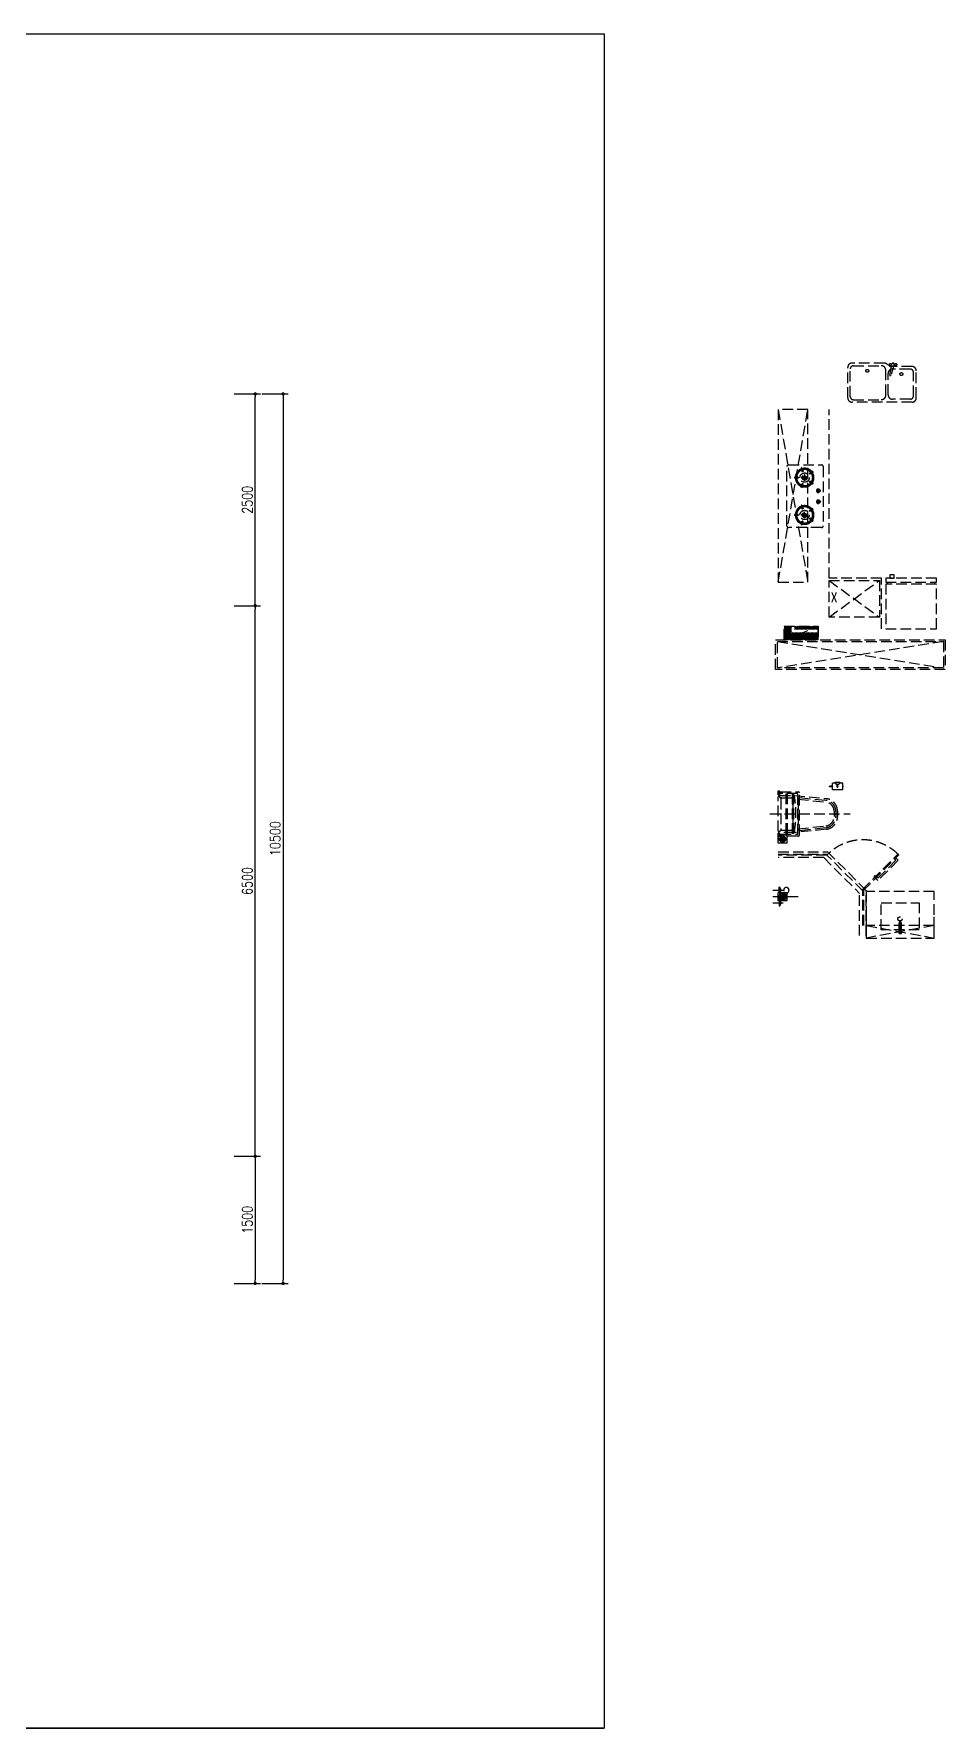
# Model space of a CAD drawing. Header units: inches. Extents: x -2597087 to 134135, y -662679 to 20000.
# Drawn here: x 18720 to 29475, y 0 to 20000 of the extents above; entities that cross this region are included whole.
import ezdxf

# ---------------------------------------------------------------- set-up
doc = ezdxf.new("R2010")
doc.units = ezdxf.units.IN
doc.header["$LTSCALE"] = 100
doc.header["$MEASUREMENT"] = 0
doc.linetypes.add('$0$DASH', pattern=[0.35, 0.25, -0.1])
doc.linetypes.add('CENTER', pattern=[50.8, 31.75, -6.35, 6.35, -6.35])
doc.layers.get('0').update_dxf_attribs({"linetype": 'CONTINUOUS'})
doc.layers.get('Defpoints').update_dxf_attribs({"linetype": 'CONTINUOUS'})
doc.layers.add('-04给水图层', color=142, linetype='CENTER')
doc.layers.add('AXIS', color=3, linetype='CONTINUOUS')
doc.styles.add('_HZTXT', font='', dxfattribs={"width": 0.8})
doc.styles.get("Standard").update_dxf_attribs({"font": 'txt.shx', "width": 0.8, "bigfont": 'GBCBIG.shx'})
doc.styles.get('_HZTXT').set_extended_font_data('SimSun')
doc.dimstyles.new('50', dxfattribs={"dimscale": 50, "dimtxt": 2.4, "dimasz": 0.8, "dimexe": 1.25, "dimexo": 0.6, "dimgap": 0.65, "dimtad": 1, "dimdec": 0, "dimdsep": 46, "dimtxsty": 'Standard', "dimblk1": 'DOT', "dimblk2": 'DOT', "dimsah": 1, "dimcen": 2.5, "dimclrd": 3, "dimclre": 3, "dimclrt": 3, "dimadec": 0, "dimazin": 0, "dimtfac": 1, "dimtdec": 0, "dimtix": 1, "dimtmove": 2, "dimatfit": 0, "dimldrblk": 'DOT', "dimfxl": 5, "dimfxlon": 1, "dimarcsym": 0})

# ---------------------------------------------------------------- blocks, each defined once
blk = doc.blocks.new('_Dot')
at = {"color": 0, "linetype": 'ByBlock', "lineweight": -2}
blk.add_line((-0.5, 0), (-1, 0), dxfattribs=at)
at = {"color": 0, "linetype": 'ByBlock', "const_width": 0.5}
blk.add_lwpolyline([(-0.25, 0, 1), (0.25, 0, 1)], format="xyb", close=True, dxfattribs=at)
blk = doc.blocks.new('*D43')
at = {"layer": 'AXIS', "color": 3, "lineweight": -2, "transparency": 16777216}
for p, q in [((21082, 6750), (21394, 6750)), ((21332, 6710), (21332, 5290)), ((21082, 5250), (21394, 5250))]:
    blk.add_line(p, q, dxfattribs=at)
at = {"layer": 'Defpoints', "color": 0, "transparency": 16777216}
for p in [(21018, 6750), (21018, 5250), (21332, 5250)]:
    blk.add_point(p, dxfattribs=at)
at = {"layer": 'AXIS', "color": 3, "lineweight": -2, "transparency": 16777216, "xscale": 40, "yscale": 40, "zscale": 40}
for p, rotation in [((21332, 6750), 90), ((21332, 5250), 270)]:
    blk.add_blockref('_Dot', p, dxfattribs=dict(at, rotation=rotation))
at = {"layer": 'AXIS', "color": 3, "transparency": 16777216, "insert": (21239, 6000), "char_height": 120, "attachment_point": 5, "rotation": 90}
blk.add_mtext('1500', dxfattribs=at)
blk = doc.blocks.new('*D35')
at = {"layer": 'AXIS', "color": 3, "lineweight": -2, "transparency": 16777216}
for p, q in [((21082, 13250), (21394, 13250)), ((21332, 6790), (21332, 13210)), ((21082, 6750), (21394, 6750))]:
    blk.add_line(p, q, dxfattribs=at)
at = {"layer": 'Defpoints', "color": 0, "transparency": 16777216}
for p in [(21018, 13250), (21332, 13250), (21018, 6750)]:
    blk.add_point(p, dxfattribs=at)
at = {"layer": 'AXIS', "color": 3, "lineweight": -2, "transparency": 16777216, "xscale": 40, "yscale": 40, "zscale": 40}
for p, rotation in [((21332, 13250), 90), ((21332, 6750), 270)]:
    blk.add_blockref('_Dot', p, dxfattribs=dict(at, rotation=rotation))
at = {"layer": 'AXIS', "color": 3, "transparency": 16777216, "insert": (21239, 10000), "char_height": 120, "attachment_point": 5, "rotation": 90}
blk.add_mtext('6500', dxfattribs=at)
blk = doc.blocks.new('*D36')
at = {"layer": 'AXIS', "color": 3, "lineweight": -2, "transparency": 16777216}
for p, q in [((21082, 15750), (21394, 15750)), ((21332, 13290), (21332, 15710)), ((21082, 13250), (21394, 13250))]:
    blk.add_line(p, q, dxfattribs=at)
at = {"layer": 'Defpoints', "color": 0, "transparency": 16777216}
for p in [(21018, 15750), (21332, 15750), (21018, 13250)]:
    blk.add_point(p, dxfattribs=at)
at = {"layer": 'AXIS', "color": 3, "lineweight": -2, "transparency": 16777216, "xscale": 40, "yscale": 40, "zscale": 40}
for p, rotation in [((21332, 15750), 90), ((21332, 13250), 270)]:
    blk.add_blockref('_Dot', p, dxfattribs=dict(at, rotation=rotation))
at = {"layer": 'AXIS', "color": 3, "transparency": 16777216, "insert": (21239, 14500), "char_height": 120, "attachment_point": 5, "rotation": 90}
blk.add_mtext('2500', dxfattribs=at)
blk = doc.blocks.new('*D48')
at = {"layer": 'AXIS', "color": 3, "lineweight": -2, "transparency": 16777216}
for p, q in [((21411, 15750), (21723, 15750)), ((21661, 15710), (21661, 5290)), ((21411, 5250), (21723, 5250))]:
    blk.add_line(p, q, dxfattribs=at)
at = {"layer": 'Defpoints', "color": 0, "transparency": 16777216}
for p in [(21018, 15750), (21018, 5250), (21661, 5250)]:
    blk.add_point(p, dxfattribs=at)
at = {"layer": 'AXIS', "color": 3, "lineweight": -2, "transparency": 16777216, "xscale": 40, "yscale": 40, "zscale": 40}
for p, rotation in [((21661, 15750), 90), ((21661, 5250), 270)]:
    blk.add_blockref('_Dot', p, dxfattribs=dict(at, rotation=rotation))
at = {"layer": 'AXIS', "color": 3, "transparency": 16777216, "insert": (21568, 10500), "char_height": 120, "attachment_point": 5, "rotation": 90}
blk.add_mtext('10500', dxfattribs=at)
blk = doc.blocks.new('h54h5h56j56')
at = {"layer": '-04给水图层', "color": 8, "linetype": '$0$DASH', "ltscale": 5}
for p, q in [((28325, 15703, 0), (28325, 16063, 0)), ((28355, 15720, 0), (28355, 16045, 0)), ((28758, 16113, 0), (28375, 16113, 0)), ((28391, 16083, 0), (28722, 16083, 0)), ((28775, 15736, 0), (28775, 16029, 0)), ((28814, 16084, 0), (28788, 16103, 0)), ((28821, 15971, 0), (28847, 16105, 0)), ((28875, 16100, 0), (28834, 15971, 0)), ((29085, 16073, 0), (28844, 16073, 0)), ((29063, 16043, 0), (28855, 16043, 0)), ((29102, 15725, 0), (29102, 16006, 0)), ((29135, 15703, 0), (29135, 16023, 0)), ((28802, 15741, 0), (28802, 15990, 0)), ((29085, 15653, 0), (28375, 15653, 0)), ((28391, 15682, 0), (28722, 15682, 0)), ((29066, 15687, 0), (28855, 15687, 0)), ((27855, 15566), (27505, 15566)), ((27505, 15566), (27505, 13526)), ((27505, 13526), (27855, 15566)), ((27505, 15566), (27855, 13526)), ((27855, 13526), (27855, 15566)), ((28105, 13576), (28105, 15566)), ((27607, 14192), (27607, 14892)), ((27627, 14912), (28017, 14912)), ((27776, 14875), (27789, 14832)), ((27785, 14878), (27799, 14835)), ((27817, 14801), (27817, 14724)), ((27911, 14836), (27875, 14809)), ((27917, 14827), (27881, 14801)), ((28037, 14892), (28037, 14192)), ((27742, 14767), (27697, 14767)), ((27742, 14757), (27697, 14757)), ((27774, 14650), (27788, 14692)), ((27777, 14762), (27856, 14762)), ((27784, 14646), (27798, 14689)), ((27910, 14686), (27874, 14713)), ((27916, 14694), (27880, 14721)), ((28005, 14612), (27970, 14612)), ((27970, 14612), (27970, 14602)), ((27970, 14602), (28005, 14602)), ((27977, 14602), (27977, 14612)), ((28005, 14602), (28005, 14612)), ((27774, 14434), (27788, 14391)), ((27784, 14437), (27798, 14394)), ((28005, 14482), (27970, 14482)), ((27970, 14482), (27970, 14472)), ((27970, 14472), (28005, 14472)), ((27977, 14472), (27977, 14482)), ((28005, 14472), (28005, 14482)), ((27742, 14326), (27697, 14326)), ((27742, 14316), (27697, 14316)), ((27776, 14208), (27789, 14252)), ((27777, 14321), (27856, 14321)), ((27785, 14205), (27799, 14249)), ((27817, 14282), (27817, 14359)), ((27910, 14397), (27874, 14370)), ((27911, 14248), (27875, 14274)), ((27916, 14389), (27880, 14362)), ((27917, 14256), (27881, 14282)), ((28017, 14172), (27627, 14172)), ((28874, 13616), (28824, 13616)), ((28824, 13616), (28824, 13576)), ((28874, 13576), (28874, 13616)), ((27505, 13526), (27855, 13526)), ((28725, 13576), (28105, 13576)), ((28105, 13548), (28700, 13548)), ((28105, 13115), (28105, 13548)), ((28105, 13548), (28700, 13115)), ((28105, 13115), (28700, 13548)), ((28700, 13548), (28700, 13115)), ((28725, 12976), (28725, 13576)), ((29374, 13576), (28774, 13576)), ((28774, 13576), (28774, 13526)), ((28774, 13526), (29374, 13526)), ((29374, 13506), (28774, 13506)), ((28774, 13506), (28774, 12976)), ((28794, 13506), (28794, 13526)), ((28824, 13576), (28874, 13576)), ((29354, 13506), (29354, 13526)), ((29374, 13526), (29374, 13576)), ((29374, 12976), (29374, 13506)), ((27575, 13004), (27578, 13007)), ((27575, 12988), (27594, 13007)), ((27575, 12972), (27610, 13007)), ((27575, 12957), (27625, 13007)), ((27575, 12941), (27641, 13007)), ((27575, 12925), (27657, 13007)), ((27575, 12909), (27673, 13007)), ((27575, 12894), (27688, 13007)), ((27575, 12878), (27704, 13007)), ((27575, 12862), (27720, 13007)), ((27575, 12846), (27736, 13007)), ((27575, 13007), (27976, 13007)), ((27575, 12846), (27575, 13007)), ((27575, 12846), (27976, 13007)), ((27591, 12846), (27751, 13007)), ((27607, 12846), (27767, 13007)), ((27623, 12846), (27783, 13007)), ((27638, 12846), (27799, 13007)), ((27654, 12846), (27815, 13007)), ((27670, 12846), (27830, 13007)), ((27686, 12846), (27846, 13007)), ((27701, 12846), (27862, 13007)), ((27717, 12846), (27878, 13007)), ((27733, 12846), (27893, 13007)), ((27749, 12846), (27909, 13007)), ((27764, 12846), (27925, 13007)), ((27780, 12846), (27941, 13007)), ((27796, 12846), (27956, 13007)), ((27812, 12846), (27972, 13007)), ((27976, 12846), (27976, 13007)), ((27976, 13007), (27976, 12846)), ((28700, 13115), (28105, 13115)), ((27475, 12496), (27475, 12846)), ((27475, 12846), (29475, 12846)), ((27495, 12516), (27495, 12826)), ((27495, 12826), (29455, 12826)), ((27495, 12826), (29455, 12516)), ((29455, 12826), (27495, 12516)), ((27976, 12846), (27575, 12846)), ((27827, 12846), (27976, 12995)), ((27843, 12846), (27976, 12979)), ((27859, 12846), (27976, 12964)), ((27875, 12846), (27976, 12948)), ((27890, 12846), (27976, 12932)), ((27906, 12846), (27976, 12916)), ((27922, 12846), (27976, 12901)), ((27938, 12846), (27976, 12885)), ((27953, 12846), (27976, 12869)), ((27969, 12846), (27976, 12853)), ((28774, 12976), (29374, 12976)), ((29455, 12826), (29455, 12516)), ((29475, 12846), (29475, 12496)), ((29475, 12496), (27475, 12496)), ((29455, 12516), (27495, 12516)), ((27505, 11016), (27505, 11066)), ((27505, 11066), (27515, 11066)), ((27515, 11016), (27505, 11016)), ((27505, 10991), (27511, 11005)), ((27511, 11005), (27525, 11011)), ((27538, 10978), (27511, 11005)), ((27515, 11066), (27515, 11016)), ((27515, 11066), (27525, 11056)), ((27525, 11026), (27515, 11016)), ((27525, 11056), (27525, 11026)), ((27525, 11053), (27535, 11053)), ((27535, 11029), (27525, 11029)), ((27525, 11011), (27695, 11011)), ((27535, 11053), (27535, 11029)), ((27535, 11051), (27745, 11051)), ((27735, 11031), (27535, 11031)), ((27594, 11031), (27594, 10551)), ((27609, 11031), (27609, 10551)), ((27668, 10979), (27695, 11011)), ((27669, 11031), (27669, 10551)), ((27684, 11031), (27684, 10551)), ((27695, 11011), (28070, 10972)), ((27735, 10551), (27735, 11031)), ((27755, 10541), (27755, 11041)), ((28144, 11120), (28113, 11120)), ((28144, 11113), (28113, 11113)), ((28180, 11156), (28144, 11156)), ((28144, 11077), (28144, 11156)), ((28266, 11077), (28144, 11077)), ((28176, 11159), (28177, 11166)), ((28177, 11166), (28233, 11166)), ((28232, 11157), (28178, 11157)), ((28200, 11138), (28210, 11138)), ((28200, 11107), (28200, 11138)), ((28210, 11107), (28200, 11107)), ((28210, 11107), (28210, 11138)), ((28266, 11156), (28230, 11156)), ((28233, 11166), (28234, 11159)), ((28266, 11077), (28266, 11156)), ((28270, 11120), (28266, 11120)), ((28270, 11113), (28266, 11113)), ((27505, 10591), (27505, 10991)), ((27535, 10971), (27535, 10611)), ((27545, 10981), (27661, 10981)), ((27740, 10966), (28067, 10932)), ((27740, 10964), (27740, 10618)), ((27762, 10984), (28069, 10952)), ((28165, 10823), (28165, 10760)), ((28185, 10823), (28185, 10760)), ((28205, 10823), (28205, 10760)), ((27405, 10791), (28355, 10791)), ((27538, 10604), (27511, 10577)), ((27545, 10601), (27661, 10601)), ((27668, 10604), (27695, 10571)), ((28070, 10611), (27695, 10571)), ((27740, 10616), (28067, 10651)), ((27762, 10598), (28069, 10631)), ((27511, 10577), (27505, 10591)), ((27505, 10516), (27505, 10566)), ((27505, 10566), (27515, 10566)), ((27505, 10446), (27505, 10546)), ((27505, 10546), (27605, 10546)), ((27515, 10516), (27505, 10516)), ((27605, 10446), (27505, 10446)), ((27525, 10571), (27511, 10577)), ((27515, 10566), (27515, 10516)), ((27515, 10566), (27525, 10556)), ((27525, 10526), (27515, 10516)), ((27695, 10571), (27525, 10571)), ((27525, 10556), (27525, 10526)), ((27525, 10553), (27535, 10553)), ((27535, 10529), (27525, 10529)), ((27525, 10496), (27525, 10497)), ((27527, 10505), (27527, 10504)), ((27527, 10499), (27583, 10499)), ((27527, 10499), (27583, 10499)), ((27583, 10494), (27527, 10494)), ((27527, 10487), (27527, 10488)), ((27581, 10507), (27529, 10507)), ((27529, 10502), (27581, 10502)), ((27529, 10502), (27581, 10502)), ((27529, 10490), (27581, 10490)), ((27529, 10490), (27581, 10490)), ((27581, 10485), (27529, 10485)), ((27530, 10514), (27530, 10513)), ((27530, 10479), (27530, 10480)), ((27578, 10516), (27532, 10516)), ((27532, 10511), (27578, 10511)), ((27532, 10511), (27578, 10511)), ((27532, 10482), (27578, 10482)), ((27532, 10482), (27578, 10482)), ((27578, 10477), (27532, 10477)), ((27535, 10553), (27535, 10529)), ((27535, 10551), (27735, 10551)), ((27745, 10531), (27535, 10531)), ((27545, 10521), (27545, 10521)), ((27545, 10472), (27545, 10471)), ((27565, 10521), (27565, 10521)), ((27565, 10471), (27565, 10472)), ((27580, 10513), (27580, 10514)), ((27580, 10480), (27580, 10479)), ((27583, 10504), (27583, 10505)), ((27583, 10488), (27583, 10487)), ((27585, 10497), (27585, 10496)), ((27605, 10546), (27605, 10446)), ((27505, 10346), (28086, 10346)), ((27505, 10316), (28077, 10316)), ((28077, 10306), (27505, 10306)), ((28042, 10277), (27505, 10277, 0)), ((28042, 10277), (28465, 9854)), ((28077, 10316), (28077, 10306)), ((28505, 9882), (28080, 10305)), ((28086, 10346), (28545, 9887)), ((28494, 9893), (28917, 10318)), ((28505, 9882), (28928, 10308)), ((28505, 9882), (28859, 10238)), ((28894, 10245), (28682, 10032)), ((28922, 10245), (28682, 10004)), ((28880, 10259), (28894, 10245)), ((28894, 10273), (28922, 10245)), ((28928, 10308), (28917, 10318)), ((28636, 10049), (28650, 10064)), ((28654, 10032), (28636, 10049)), ((28650, 10064), (28668, 10046)), ((28682, 10004), (28654, 10032)), ((28682, 10032), (28668, 10046)), ((27440, 9891), (27590, 9891)), ((27440, 9816), (27765, 9816)), ((27505, 9766), (27505, 9866)), ((27505, 9866), (27605, 9866)), ((27510, 9816), (27600, 9816)), ((27515, 9856), (27515, 9926)), ((27515, 9926), (27522, 9926)), ((27522, 9856), (27515, 9856)), ((27515, 9796), (27515, 9836)), ((27527, 9923), (27527, 9923)), ((27527, 9860), (27527, 9860)), ((27533, 9906), (27530, 9906)), ((27530, 9906), (27530, 9876)), ((27530, 9876), (27533, 9876)), ((27538, 9881), (27538, 9901)), ((27555, 9771), (27555, 9861)), ((27581, 9867), (27581, 9867)), ((27605, 9866), (27605, 9766)), ((27629, 9877), (27629, 9877)), ((28465, 9356), (28465, 9854)), ((28519, 9896), (28505, 9882)), ((28515, 9882), (28505, 9882)), ((28505, 9476), (28505, 9882)), ((28515, 9476), (28515, 9882)), ((28545, 9356), (28545, 9887)), ((29345, 9876, 0), (28545, 9876, 0)), ((28545, 9876, 0), (28545, 9326, 0)), ((29345, 9426, 0), (29345, 9876, 0)), ((27440, 9741), (27590, 9741)), ((27605, 9766), (27505, 9766)), ((27522, 9776), (27515, 9776)), ((27515, 9776), (27515, 9706)), ((27515, 9706), (27522, 9706)), ((27527, 9773), (27527, 9773)), ((27527, 9710), (27527, 9710)), ((27530, 9726), (27530, 9756)), ((27530, 9756), (27533, 9756)), ((27533, 9726), (27530, 9726)), ((27538, 9751), (27538, 9731)), ((28720, 9424, 0), (28720, 9744, 0)), ((28720, 9744, 0), (29170, 9744, 0)), ((29170, 9744, 0), (29170, 9424, 0)), ((28545, 9576, 0), (28545, 9326, 0)), ((29345, 9476, 0), (28545, 9476, 0)), ((29345, 9476), (28545, 9326, 0)), ((28545, 9476, 0), (29345, 9326, 0)), ((28545, 9426, 0), (28545, 9426, 0)), ((29170, 9424, 0), (28720, 9424, 0)), ((28932, 9382, 0), (28932, 9504, 0)), ((28932, 9424, 0), (28959, 9424, 0)), ((28932, 9419, 0), (28959, 9419, 0)), ((28932, 9409, 0), (28959, 9409, 0)), ((28932, 9406, 0), (28959, 9406, 0)), ((28951, 9498, 0), (28939, 9498, 0)), ((28939, 9498, 0), (28939, 9424, 0)), ((28939, 9424, 0), (28951, 9424, 0)), ((28951, 9424, 0), (28951, 9498, 0)), ((28959, 9382, 0), (28959, 9504, 0)), ((29345, 9326, 0), (29345, 9576, 0)), ((28545, 9326, 0), (29345, 9326, 0)), ((28545, 9326, 0), (29345, 9326, 0)), ((28932, 9399, 0), (28959, 9399, 0)), ((28932, 9398, 0), (28959, 9398, 0)), ((28932, 9393, 0), (28959, 9393, 0)), ((28932, 9389, 0), (28959, 9389, 0)), ((28932, 9387, 0), (28959, 9387, 0)), ((28932, 9382, 0), (28959, 9382, 0))]:
    blk.add_line(p, q, dxfattribs=at)
for centre, radius in [((28556, 16023, 0), 17.1), ((28830, 16097, 0), 11.8), ((28893, 16097, 0), 11.8), ((28959, 15984, 0), 17.1), ((27817, 14762), 55), ((27817, 14762), 30), ((27817, 14762), 20), ((27817, 14321), 55), ((27817, 14321), 30), ((27817, 14321), 20), ((28205, 11117), 2.5), ((27555, 10496), 36.7), ((27555, 9816), 45), ((27555, 9816), 35), ((27555, 9816), 30), ((27555, 9816), 20), ((28943, 9553, 0), 25)]:
    blk.add_circle(centre, radius, dxfattribs=at)
for centre, radius, start, end in [((28375, 16063, 0), 50, 90, 180), ((28395, 16042, 0), 40.5, 96.1107, 175.1857), ((28364, 16045, 0), 8.91, 175.1857, 180), ((28725, 16029, 0), 50, 0, 0), ((28722, 16029, 0), 53.5, 0, 90), ((28758, 16063, 0), 50, 52.5855, 90), ((28722, 16029, 0), 53.5, 0, 0.5321), ((28855, 15990, 0), 53.5, 90, 180), ((28844, 16123, 0), 50, 232.5855, 270), ((28862, 16095, 0), 18, 59.2344, 147.1638), ((28866, 16103, 0), 8.91, 342.3516, 59.2344), ((29061, 16003, 0), 40.5, 4.8143, 83.8893), ((29085, 16023, 0), 50, 0, 90), ((29093, 16006, 0), 8.91, 0, 4.8143), ((28828, 15975, 0), 8.06, 211.5589, 324.7472), ((28375, 15703, 0), 50, 180, 270), ((28395, 15722, 0), 40.5, 184.8143, 263.8893), ((28722, 15736, 0), 53.5, 270, 0), ((28855, 15741, 0), 53.5, 180, 270), ((29061, 15727, 0), 40.5, 276.1107, 355.1857), ((29085, 15703, 0), 50, 270, 0), ((29093, 15725, 0), 8.91, 355.1857, 0), ((27627, 14892), 20, 90, 180), ((27817, 14762), 110, 110.148, 177.3947), ((27817, 14762), 95, 110.5597, 176.983), ((27817, 14762), 120, 105.1548, 109.9308), ((27817, 14762), 110, 38.148, 104.9375), ((27817, 14762), 75, 103.7202, 111.3653), ((27817, 14762), 95, 38.5597, 104.5258), ((27817, 14762), 75, 31.7202, 39.3653), ((27817, 14762), 95, 326.5597, 32.5258), ((27817, 14762), 110, 326.148, 32.9375), ((27817, 14762), 120, 33.1548, 37.9308), ((28017, 14892), 20, 0, 90), ((27817, 14762), 120, 177.612, 182.388), ((27817, 14762), 110, 182.6053, 248.9375), ((27817, 14762), 95, 183.017, 248.5258), ((27817, 14762), 75, 176.1774, 183.8226), ((27817, 14762), 120, 249.1548, 253.9308), ((27817, 14762), 110, 254.148, 320.9375), ((27817, 14762), 75, 247.7202, 255.3653), ((27817, 14762), 95, 254.5597, 320.5258), ((27817, 14762), 75, 319.7202, 327.3653), ((27817, 14762), 120, 321.1548, 325.9308), ((27977, 14607), 20, 14.4775, 345.5225), ((27817, 14321), 110, 111.0625, 177.3947), ((27817, 14321), 95, 111.4742, 176.983), ((27817, 14321), 120, 106.0692, 110.8452), ((27817, 14321), 110, 39.0625, 105.852), ((27817, 14321), 95, 39.4742, 105.4403), ((27977, 14477), 20, 14.4775, 345.5225), ((27817, 14321), 120, 177.612, 182.388), ((27817, 14321), 110, 182.6053, 249.852), ((27817, 14321), 95, 183.017, 249.4403), ((27817, 14321), 75, 176.1774, 183.8226), ((27817, 14321), 120, 250.0692, 254.8452), ((27817, 14321), 75, 104.6347, 112.2798), ((27817, 14321), 110, 255.0625, 321.852), ((27817, 14321), 75, 248.6347, 256.2798), ((27817, 14321), 95, 255.4742, 321.4403), ((27817, 14321), 75, 32.6347, 40.2798), ((27817, 14321), 75, 320.6347, 328.2798), ((27817, 14321), 95, 327.4742, 33.4403), ((27817, 14321), 110, 327.0625, 33.852), ((27817, 14321), 120, 34.0692, 38.8452), ((27817, 14321), 120, 322.0692, 326.8452), ((27627, 14192), 20, 180, 270), ((28017, 14192), 20, 270, 0), ((26495, 10791), 1220, 349.6111, 10.3889), ((27745, 11041), 10, 0, 90), ((28178, 11159), 2, 180, 270), ((28205, 11163), 25.6, 192.6804, 258.7482), ((28205, 11119), 13, 247.3801, 292.6199), ((28205, 11163), 25.6, 281.2518, 347.3196), ((28232, 11159), 2, 270, 0), ((28270, 11117), 3.5, 270, 90), ((27545, 10971), 10, 90, 180), ((27661, 10971), 10, 8.7743, 90), ((26495, 10791), 1190, 351.2257, 8.7743), ((27760, 10964), 20, 83.9868, 180), ((28055, 10823), 110, 0, 83.9868), ((28055, 10823), 130, 0, 83.9868), ((28055, 10823), 150, 359.9976, 84.2665), ((27545, 10611), 10, 180, 270), ((27661, 10611), 10, 270, 351.2257), ((27760, 10618), 20, 180, 276.0132), ((28055, 10760), 110, 276.0132, 0), ((28055, 10760), 130, 276.0132, 0), ((28055, 10760), 150, 275.7335, 0.0024), ((27527, 10497), 2, 90, 180), ((27527, 10496), 2, 180, 270), ((27529, 10505), 2, 90, 180), ((27529, 10504), 2, 180, 270), ((27529, 10488), 2, 90, 180), ((27529, 10487), 2, 180, 270), ((27532, 10514), 2, 90, 180), ((27532, 10513), 2, 180, 270), ((27532, 10480), 2, 90, 180), ((27532, 10479), 2, 180, 270), ((27547, 10521), 2, 104.7951, 180), ((27547, 10521), 2, 180, 270), ((27547, 10471), 2, 90, 180), ((27547, 10472), 2, 180, 255.2049), ((27555, 10492), 31.9, 75.078, 104.7951), ((27555, 10471), 48.5, 80.9042, 99.0958), ((27555, 10521), 48.5, 260.9042, 279.0958), ((27555, 10500), 31.9, 255.2049, 284.922), ((27563, 10521), 2, 0, 75.078), ((27563, 10521), 2, 270, 0), ((27563, 10471), 2, 0, 90), ((27563, 10472), 2, 284.922, 0), ((27578, 10514), 2, 52.6361, 90), ((27578, 10513), 2, 270, 0), ((27578, 10480), 2, 0, 90), ((27578, 10479), 2, 270, 307.3639), ((27578, 10514), 2, 360, 52.6361), ((27578, 10479), 2, 307.3639, 0), ((27581, 10505), 2, 52.6361, 90), ((27581, 10504), 2, 270, 0), ((27581, 10488), 2, 0, 90), ((27581, 10487), 2, 270, 307.3639), ((27581, 10505), 2, 360, 52.6361), ((27581, 10487), 2, 307.3639, 0), ((27583, 10497), 2, 0, 90), ((27583, 10496), 2, 270, 307.3639), ((27583, 10496), 2, 307.3639, 0), ((27745, 10541), 10, 270, 0), ((28505, 9895), 591, 45.7526, 136.057), ((27515, 9816), 20, 270, 90), ((27522, 9921), 5, 18.1663, 90), ((27522, 9861), 5, 270, 341.8337), ((27469, 9904), 61.1, 0, 18.1663), ((27469, 9879), 61.1, 341.8337, 0), ((27502, 9942), 143, 281.2341, 332.9535), ((27490, 9928), 109, 292.515, 326.1031), ((27533, 9901), 5, 0, 90), ((27533, 9881), 5, 270, 0), ((27601, 9892), 31.6, 332.9535, 231.1209), ((27522, 9771), 5, 18.1663, 90), ((27522, 9711), 5, 270, 341.8337), ((27469, 9754), 61.1, 0, 18.1663), ((27469, 9729), 61.1, 341.8337, 0), ((27533, 9751), 5, 0, 90), ((27533, 9731), 5, 270, 0), ((28945, 9504, 0), 13.5, 0, 180)]:
    blk.add_arc(centre, radius, start, end, dxfattribs=at)
blk.add_ellipse((28113, 11117), major_axis=(0, 3.5), ratio=0.672221, start_param=-1.570796, end_param=4.712389, dxfattribs=at)
at = {"layer": '-04给水图层', "color": 8, "linetype": '$0$DASH', "ltscale": 5, "extrusion": (0, 0, -1)}
blk.add_ellipse((28132, 11117), major_axis=(0, 3.5), ratio=0.672221, start_param=0, end_param=3.141593, dxfattribs=at)
at = {"layer": '-04给水图层', "color": 8, "linetype": '$0$DASH', "ltscale": 5, "style": '_HZTXT'}
blk.add_text('X', height=120, dxfattribs=at).set_placement((28124, 13288, 0))

msp = doc.modelspace()

# ---------------------------------------------------------------- linework, layer by layer
at = {"layer": 'Defpoints', "color": 250}
msp.add_line((0, 0), (25450, 0), dxfattribs=at)
msp.add_lwpolyline([(0, 20000), (25450, 20000), (25450, 0), (0, 0)], close=True, dxfattribs=at)

# ---------------------------------------------------------------- block references
at = {"layer": '-04给水图层'}
msp.add_blockref('h54h5h56j56', (0, 0), dxfattribs=at)

# ---------------------------------------------------------------- dimensions: what is measured, and where the dimension line sits
at = {"layer": 'AXIS'}
for base, p1, p2, picture, middle in [((21331.509, 15749.868), (21017.638, 13249.868), (21017.638, 15749.868), '*D36', (21239.009, 14499.868)), ((21660.805, 5249.868), (21017.638, 15749.868), (21017.638, 5249.868), '*D48', (21568.305, 10499.868)), ((21331.509, 13249.868), (21017.638, 6749.868), (21017.638, 13249.868), '*D35', (21239.009, 9999.868))]:
    dim = msp.add_linear_dim(base=base, p1=p1, p2=p2, angle=90, dimstyle='50', dxfattribs=at)
    dim.commit()
    dim.dimension.update_dxf_attribs({"geometry": picture, "text_midpoint": middle})
dim = msp.add_aligned_dim(p1=(21017.638, 6749.868), p2=(21017.638, 5249.868), distance=313.871, dimstyle='50', dxfattribs=at)
dim.commit()
dim.dimension.update_dxf_attribs({"geometry": '*D43', "text_midpoint": (21239.009, 5999.868)})

doc.saveas('drawing.dxf')
